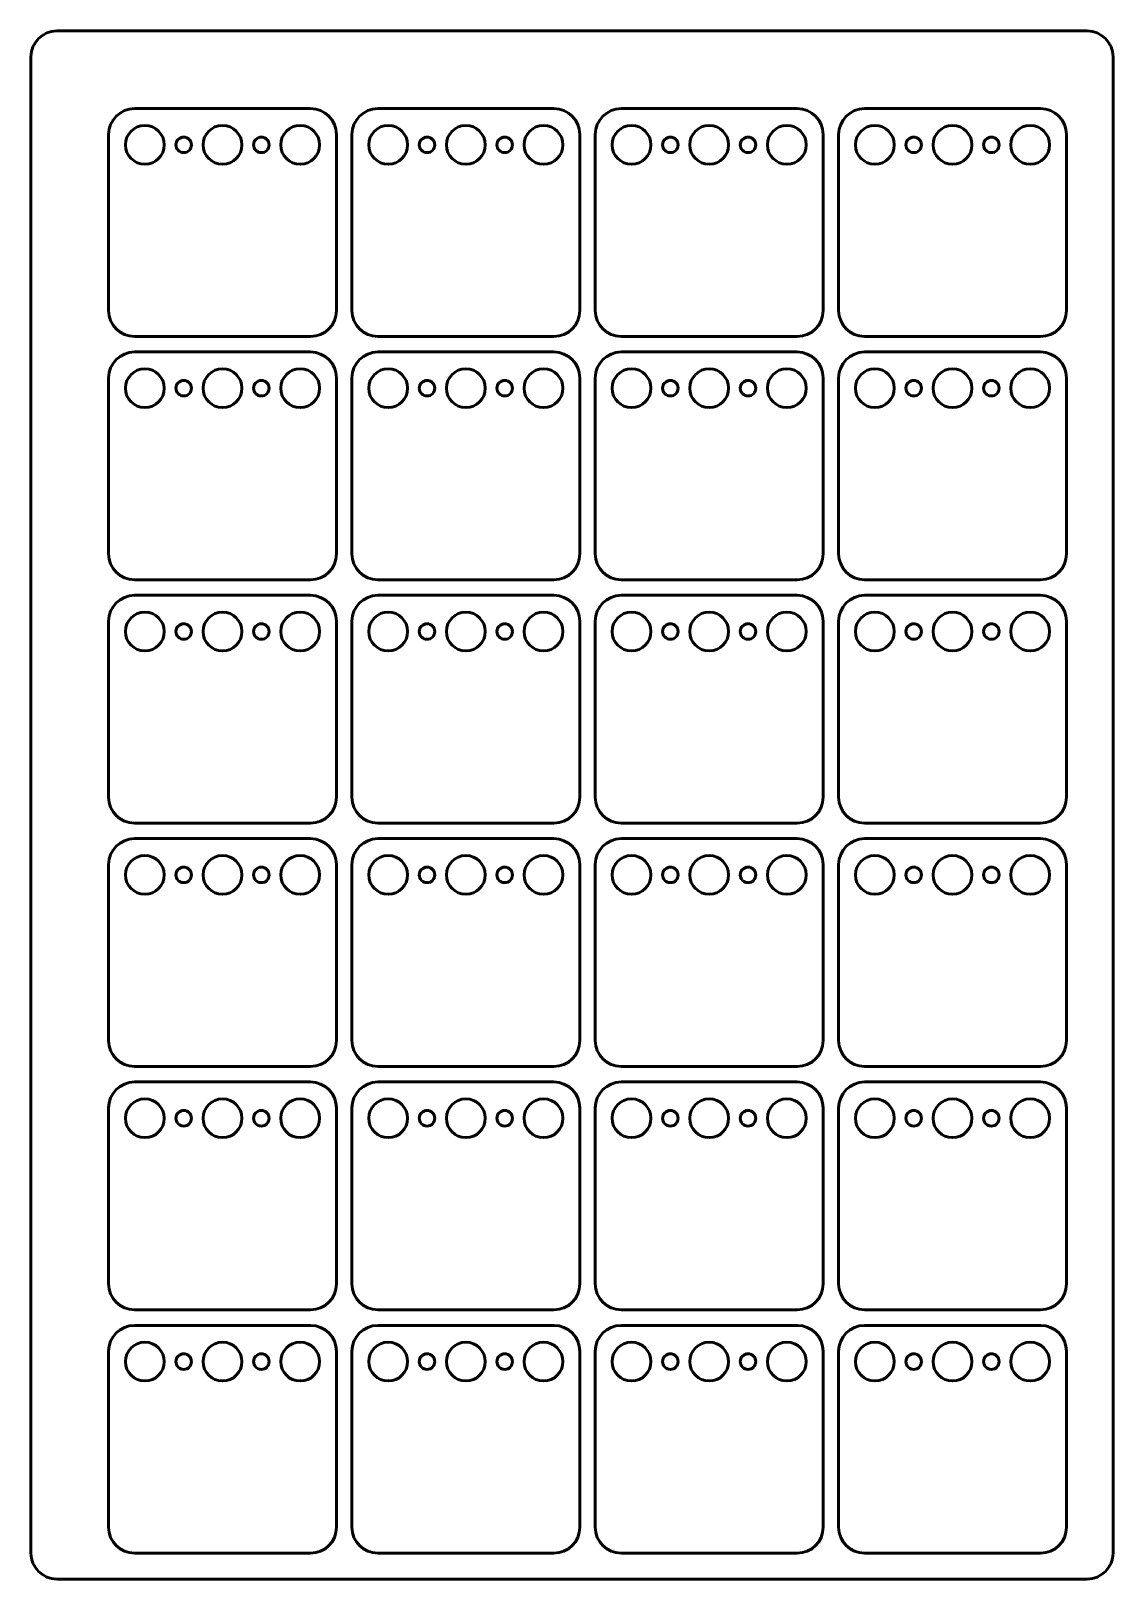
# Model space of a CAD drawing. Header units: centimetres. Extents: x -10.4 to 10.4, y -14.9 to 14.9.
import ezdxf

# ---------------------------------------------------------------- set-up
doc = ezdxf.new("R2010")
doc.units = ezdxf.units.CM
doc.header["$MEASUREMENT"] = 0
doc.layers.add('Layer 1', color=7, linetype='Continuous')

msp = doc.modelspace()

# ---------------------------------------------------------------- linework, layer by layer
at = {"layer": 'Layer 1', "lineweight": 53}
for centre, major_axis in [((-8.24999, 12.74999), (0, 0.37501)), ((-7.5, 12.75), (0, 0.15)), ((-6.74999, 12.74999), (0, 0.37501)), ((-6, 12.75), (0, 0.15)), ((-5.24999, 12.74999), (0, 0.37501)), ((-3.54999, 12.74999), (0, 0.37501)), ((-2.8, 12.75), (0, 0.15)), ((-2.04999, 12.74999), (0, 0.37501)), ((-1.3, 12.75), (0, 0.15)), ((-0.54999, 12.74999), (0, 0.37501)), ((1.15001, 12.74999), (0, 0.37501)), ((1.9, 12.75), (0, 0.15)), ((2.65001, 12.74999), (0, 0.37501)), ((3.4, 12.75), (0, 0.15)), ((4.15001, 12.74999), (0, 0.37501)), ((5.85001, 12.74999), (0, 0.37501)), ((6.6, 12.75), (0, 0.15)), ((7.35001, 12.74999), (0, 0.37501)), ((8.1, 12.75), (0, 0.15)), ((8.85001, 12.74999), (0, 0.37501)), ((-8.24999, 8.04999), (0, 0.37501)), ((-6.74999, 8.04999), (0, 0.37501)), ((-5.24999, 8.04999), (0, 0.37501)), ((-3.54999, 8.04999), (0, 0.37501)), ((-2.04999, 8.04999), (0, 0.37501)), ((-0.54999, 8.04999), (0, 0.37501)), ((1.15001, 8.04999), (0, 0.37501)), ((2.65001, 8.04999), (0, 0.37501)), ((4.15001, 8.04999), (0, 0.37501)), ((5.85001, 8.04999), (0, 0.37501)), ((7.35001, 8.04999), (0, 0.37501)), ((8.85001, 8.04999), (0, 0.37501)), ((-7.5, 8.05), (0, 0.15)), ((-6, 8.05), (0, 0.15)), ((-2.8, 8.05), (0, 0.15)), ((-1.3, 8.05), (0, 0.15)), ((1.9, 8.05), (0, 0.15)), ((3.4, 8.05), (0, 0.15)), ((6.6, 8.05), (0, 0.15)), ((8.1, 8.05), (0, 0.15)), ((-8.24999, 3.34999), (0, 0.37501)), ((-6.74999, 3.34999), (0, 0.37501)), ((-5.24999, 3.34999), (0, 0.37501)), ((-3.54999, 3.34999), (0, 0.37501)), ((-2.04999, 3.34999), (0, 0.37501)), ((-0.54999, 3.34999), (0, 0.37501)), ((1.15001, 3.34999), (0, 0.37501)), ((2.65001, 3.34999), (0, 0.37501)), ((4.15001, 3.34999), (0, 0.37501)), ((5.85001, 3.34999), (0, 0.37501)), ((7.35001, 3.34999), (0, 0.37501)), ((8.85001, 3.34999), (0, 0.37501)), ((-7.5, 3.35), (0, 0.15)), ((-6, 3.35), (0, 0.15)), ((-2.8, 3.35), (0, 0.15)), ((-1.3, 3.35), (0, 0.15)), ((1.9, 3.35), (0, 0.15)), ((3.4, 3.35), (0, 0.15)), ((6.6, 3.35), (0, 0.15)), ((8.1, 3.35), (0, 0.15)), ((-8.24999, -1.35001), (0, 0.37501)), ((-6.74999, -1.35001), (0, 0.37501)), ((-5.24999, -1.35001), (0, 0.37501)), ((-3.54999, -1.35001), (0, 0.37501)), ((-2.04999, -1.35001), (0, 0.37501)), ((-0.54999, -1.35001), (0, 0.37501)), ((1.15001, -1.35001), (0, 0.37501)), ((2.65001, -1.35001), (0, 0.37501)), ((4.15001, -1.35001), (0, 0.37501)), ((5.85001, -1.35001), (0, 0.37501)), ((7.35001, -1.35001), (0, 0.37501)), ((8.85001, -1.35001), (0, 0.37501)), ((-7.5, -1.35), (0, 0.15)), ((-6, -1.35), (0, 0.15)), ((-2.8, -1.35), (0, 0.15)), ((-1.3, -1.35), (0, 0.15)), ((1.9, -1.35), (0, 0.15)), ((3.4, -1.35), (0, 0.15)), ((6.6, -1.35), (0, 0.15)), ((8.1, -1.35), (0, 0.15)), ((-8.24999, -6.05001), (0, 0.37501)), ((-6.74999, -6.05001), (0, 0.37501)), ((-5.24999, -6.05001), (0, 0.37501)), ((-3.54999, -6.05001), (0, 0.37501)), ((-2.04999, -6.05001), (0, 0.37501)), ((-0.54999, -6.05001), (0, 0.37501)), ((1.15001, -6.05001), (0, 0.37501)), ((2.65001, -6.05001), (0, 0.37501)), ((4.15001, -6.05001), (0, 0.37501)), ((5.85001, -6.05001), (0, 0.37501)), ((7.35001, -6.05001), (0, 0.37501)), ((8.85001, -6.05001), (0, 0.37501)), ((-7.5, -6.05), (0, 0.15)), ((-6, -6.05), (0, 0.15)), ((-2.8, -6.05), (0, 0.15)), ((-1.3, -6.05), (0, 0.15)), ((1.9, -6.05), (0, 0.15)), ((3.4, -6.05), (0, 0.15)), ((6.6, -6.05), (0, 0.15)), ((8.1, -6.05), (0, 0.15)), ((-8.24999, -10.75001), (0, 0.37501)), ((-6.74999, -10.75001), (0, 0.37501)), ((-5.24999, -10.75001), (0, 0.37501)), ((-3.54999, -10.75001), (0, 0.37501)), ((-2.04999, -10.75001), (0, 0.37501)), ((-0.54999, -10.75001), (0, 0.37501)), ((1.15001, -10.75001), (0, 0.37501)), ((2.65001, -10.75001), (0, 0.37501)), ((4.15001, -10.75001), (0, 0.37501)), ((5.85001, -10.75001), (0, 0.37501)), ((7.35001, -10.75001), (0, 0.37501)), ((8.85001, -10.75001), (0, 0.37501)), ((-7.5, -10.75), (0, 0.15)), ((-6, -10.75), (0, 0.15)), ((-2.8, -10.75), (0, 0.15)), ((-1.3, -10.75), (0, 0.15)), ((1.9, -10.75), (0, 0.15)), ((3.4, -10.75), (0, 0.15)), ((6.6, -10.75), (0, 0.15)), ((8.1, -10.75), (0, 0.15))]:
    msp.add_ellipse(centre, major_axis=major_axis, ratio=1, dxfattribs=at)
msp.add_open_spline([(-10.45, -14.45), (-10.45, -14.45), (-10.45, 14.45), (-10.45, 14.45), (-10.45, 14.45), (-10.45, 14.72614), (-10.22614, 14.95), (-9.95, 14.95), (-9.95, 14.95), (-9.95, 14.95), (9.95, 14.95), (9.95, 14.95), (9.95, 14.95), (10.22614, 14.95), (10.45, 14.72614), (10.45, 14.45), (10.45, 14.45), (10.45, 14.45), (10.45, -14.45), (10.45, -14.45), (10.45, -14.45), (10.45, -14.72614), (10.22614, -14.95), (9.95, -14.95), (9.95, -14.95), (9.95, -14.95), (-9.95, -14.95), (-9.95, -14.95), (-9.95, -14.95), (-10.22614, -14.95), (-10.45, -14.72614), (-10.45, -14.45)], degree=3, knots=[0, 0, 0, 0, 0.11111111, 0.11111111, 0.11111111, 0.11111111, 0.22222222, 0.22222222, 0.22222222, 0.22222222, 0.33333333, 0.33333333, 0.33333333, 0.33333333, 0.44444444, 0.44444444, 0.44444444, 0.44444444, 0.55555556, 0.55555556, 0.55555556, 0.55555556, 0.66666667, 0.66666667, 0.66666667, 0.66666667, 0.77777778, 0.77777778, 0.77777778, 0.77777778, 1, 1, 1, 1], dxfattribs=at)
at = {"layer": 'Layer 1', "color": 3, "lineweight": 53}
for points in [[(-8.95, 9.55), (-8.95, 9.55), (-8.95, 12.95), (-8.95, 12.95), (-8.95, 12.95), (-8.95, 13.22614), (-8.72614, 13.45), (-8.45, 13.45), (-8.45, 13.45), (-8.45, 13.45), (-5.05, 13.45), (-5.05, 13.45), (-5.05, 13.45), (-4.77386, 13.45), (-4.55, 13.22614), (-4.55, 12.95), (-4.55, 12.95), (-4.55, 12.95), (-4.55, 9.55), (-4.55, 9.55), (-4.55, 9.55), (-4.55, 9.27386), (-4.77386, 9.05), (-5.05, 9.05), (-5.05, 9.05), (-5.05, 9.05), (-8.45, 9.05), (-8.45, 9.05), (-8.45, 9.05), (-8.72614, 9.05), (-8.95, 9.27386), (-8.95, 9.55)], [(-4.25, 9.55), (-4.25, 9.55), (-4.25, 12.95), (-4.25, 12.95), (-4.25, 12.95), (-4.25, 13.22614), (-4.02614, 13.45), (-3.75, 13.45), (-3.75, 13.45), (-3.75, 13.45), (-0.35, 13.45), (-0.35, 13.45), (-0.35, 13.45), (-0.07386, 13.45), (0.15, 13.22614), (0.15, 12.95), (0.15, 12.95), (0.15, 12.95), (0.15, 9.55), (0.15, 9.55), (0.15, 9.55), (0.15, 9.27386), (-0.07386, 9.05), (-0.35, 9.05), (-0.35, 9.05), (-0.35, 9.05), (-3.75, 9.05), (-3.75, 9.05), (-3.75, 9.05), (-4.02614, 9.05), (-4.25, 9.27386), (-4.25, 9.55)], [(0.45, 9.55), (0.45, 9.55), (0.45, 12.95), (0.45, 12.95), (0.45, 12.95), (0.45, 13.22614), (0.67386, 13.45), (0.95, 13.45), (0.95, 13.45), (0.95, 13.45), (4.35, 13.45), (4.35, 13.45), (4.35, 13.45), (4.62614, 13.45), (4.85, 13.22614), (4.85, 12.95), (4.85, 12.95), (4.85, 12.95), (4.85, 9.55), (4.85, 9.55), (4.85, 9.55), (4.85, 9.27386), (4.62614, 9.05), (4.35, 9.05), (4.35, 9.05), (4.35, 9.05), (0.95, 9.05), (0.95, 9.05), (0.95, 9.05), (0.67386, 9.05), (0.45, 9.27386), (0.45, 9.55)], [(5.15, 9.55), (5.15, 9.55), (5.15, 12.95), (5.15, 12.95), (5.15, 12.95), (5.15, 13.22614), (5.37386, 13.45), (5.65, 13.45), (5.65, 13.45), (5.65, 13.45), (9.05, 13.45), (9.05, 13.45), (9.05, 13.45), (9.32614, 13.45), (9.55, 13.22614), (9.55, 12.95), (9.55, 12.95), (9.55, 12.95), (9.55, 9.55), (9.55, 9.55), (9.55, 9.55), (9.55, 9.27386), (9.32614, 9.05), (9.05, 9.05), (9.05, 9.05), (9.05, 9.05), (5.65, 9.05), (5.65, 9.05), (5.65, 9.05), (5.37386, 9.05), (5.15, 9.27386), (5.15, 9.55)], [(-8.95, 4.85), (-8.95, 4.85), (-8.95, 8.25), (-8.95, 8.25), (-8.95, 8.25), (-8.95, 8.52614), (-8.72614, 8.75), (-8.45, 8.75), (-8.45, 8.75), (-8.45, 8.75), (-5.05, 8.75), (-5.05, 8.75), (-5.05, 8.75), (-4.77386, 8.75), (-4.55, 8.52614), (-4.55, 8.25), (-4.55, 8.25), (-4.55, 8.25), (-4.55, 4.85), (-4.55, 4.85), (-4.55, 4.85), (-4.55, 4.57386), (-4.77386, 4.35), (-5.05, 4.35), (-5.05, 4.35), (-5.05, 4.35), (-8.45, 4.35), (-8.45, 4.35), (-8.45, 4.35), (-8.72614, 4.35), (-8.95, 4.57386), (-8.95, 4.85)], [(-4.25, 4.85), (-4.25, 4.85), (-4.25, 8.25), (-4.25, 8.25), (-4.25, 8.25), (-4.25, 8.52614), (-4.02614, 8.75), (-3.75, 8.75), (-3.75, 8.75), (-3.75, 8.75), (-0.35, 8.75), (-0.35, 8.75), (-0.35, 8.75), (-0.07386, 8.75), (0.15, 8.52614), (0.15, 8.25), (0.15, 8.25), (0.15, 8.25), (0.15, 4.85), (0.15, 4.85), (0.15, 4.85), (0.15, 4.57386), (-0.07386, 4.35), (-0.35, 4.35), (-0.35, 4.35), (-0.35, 4.35), (-3.75, 4.35), (-3.75, 4.35), (-3.75, 4.35), (-4.02614, 4.35), (-4.25, 4.57386), (-4.25, 4.85)], [(0.45, 4.85), (0.45, 4.85), (0.45, 8.25), (0.45, 8.25), (0.45, 8.25), (0.45, 8.52614), (0.67386, 8.75), (0.95, 8.75), (0.95, 8.75), (0.95, 8.75), (4.35, 8.75), (4.35, 8.75), (4.35, 8.75), (4.62614, 8.75), (4.85, 8.52614), (4.85, 8.25), (4.85, 8.25), (4.85, 8.25), (4.85, 4.85), (4.85, 4.85), (4.85, 4.85), (4.85, 4.57386), (4.62614, 4.35), (4.35, 4.35), (4.35, 4.35), (4.35, 4.35), (0.95, 4.35), (0.95, 4.35), (0.95, 4.35), (0.67386, 4.35), (0.45, 4.57386), (0.45, 4.85)], [(5.15, 4.85), (5.15, 4.85), (5.15, 8.25), (5.15, 8.25), (5.15, 8.25), (5.15, 8.52614), (5.37386, 8.75), (5.65, 8.75), (5.65, 8.75), (5.65, 8.75), (9.05, 8.75), (9.05, 8.75), (9.05, 8.75), (9.32614, 8.75), (9.55, 8.52614), (9.55, 8.25), (9.55, 8.25), (9.55, 8.25), (9.55, 4.85), (9.55, 4.85), (9.55, 4.85), (9.55, 4.57386), (9.32614, 4.35), (9.05, 4.35), (9.05, 4.35), (9.05, 4.35), (5.65, 4.35), (5.65, 4.35), (5.65, 4.35), (5.37386, 4.35), (5.15, 4.57386), (5.15, 4.85)], [(-8.95, 0.15), (-8.95, 0.15), (-8.95, 3.55), (-8.95, 3.55), (-8.95, 3.55), (-8.95, 3.82614), (-8.72614, 4.05), (-8.45, 4.05), (-8.45, 4.05), (-8.45, 4.05), (-5.05, 4.05), (-5.05, 4.05), (-5.05, 4.05), (-4.77386, 4.05), (-4.55, 3.82614), (-4.55, 3.55), (-4.55, 3.55), (-4.55, 3.55), (-4.55, 0.15), (-4.55, 0.15), (-4.55, 0.15), (-4.55, -0.12614), (-4.77386, -0.35), (-5.05, -0.35), (-5.05, -0.35), (-5.05, -0.35), (-8.45, -0.35), (-8.45, -0.35), (-8.45, -0.35), (-8.72614, -0.35), (-8.95, -0.12614), (-8.95, 0.15)], [(-4.25, 0.15), (-4.25, 0.15), (-4.25, 3.55), (-4.25, 3.55), (-4.25, 3.55), (-4.25, 3.82614), (-4.02614, 4.05), (-3.75, 4.05), (-3.75, 4.05), (-3.75, 4.05), (-0.35, 4.05), (-0.35, 4.05), (-0.35, 4.05), (-0.07386, 4.05), (0.15, 3.82614), (0.15, 3.55), (0.15, 3.55), (0.15, 3.55), (0.15, 0.15), (0.15, 0.15), (0.15, 0.15), (0.15, -0.12614), (-0.07386, -0.35), (-0.35, -0.35), (-0.35, -0.35), (-0.35, -0.35), (-3.75, -0.35), (-3.75, -0.35), (-3.75, -0.35), (-4.02614, -0.35), (-4.25, -0.12614), (-4.25, 0.15)], [(0.45, 0.15), (0.45, 0.15), (0.45, 3.55), (0.45, 3.55), (0.45, 3.55), (0.45, 3.82614), (0.67386, 4.05), (0.95, 4.05), (0.95, 4.05), (0.95, 4.05), (4.35, 4.05), (4.35, 4.05), (4.35, 4.05), (4.62614, 4.05), (4.85, 3.82614), (4.85, 3.55), (4.85, 3.55), (4.85, 3.55), (4.85, 0.15), (4.85, 0.15), (4.85, 0.15), (4.85, -0.12614), (4.62614, -0.35), (4.35, -0.35), (4.35, -0.35), (4.35, -0.35), (0.95, -0.35), (0.95, -0.35), (0.95, -0.35), (0.67386, -0.35), (0.45, -0.12614), (0.45, 0.15)], [(5.15, 0.15), (5.15, 0.15), (5.15, 3.55), (5.15, 3.55), (5.15, 3.55), (5.15, 3.82614), (5.37386, 4.05), (5.65, 4.05), (5.65, 4.05), (5.65, 4.05), (9.05, 4.05), (9.05, 4.05), (9.05, 4.05), (9.32614, 4.05), (9.55, 3.82614), (9.55, 3.55), (9.55, 3.55), (9.55, 3.55), (9.55, 0.15), (9.55, 0.15), (9.55, 0.15), (9.55, -0.12614), (9.32614, -0.35), (9.05, -0.35), (9.05, -0.35), (9.05, -0.35), (5.65, -0.35), (5.65, -0.35), (5.65, -0.35), (5.37386, -0.35), (5.15, -0.12614), (5.15, 0.15)], [(-8.95, -4.55), (-8.95, -4.55), (-8.95, -1.15), (-8.95, -1.15), (-8.95, -1.15), (-8.95, -0.87386), (-8.72614, -0.65), (-8.45, -0.65), (-8.45, -0.65), (-8.45, -0.65), (-5.05, -0.65), (-5.05, -0.65), (-5.05, -0.65), (-4.77386, -0.65), (-4.55, -0.87386), (-4.55, -1.15), (-4.55, -1.15), (-4.55, -1.15), (-4.55, -4.55), (-4.55, -4.55), (-4.55, -4.55), (-4.55, -4.82614), (-4.77386, -5.05), (-5.05, -5.05), (-5.05, -5.05), (-5.05, -5.05), (-8.45, -5.05), (-8.45, -5.05), (-8.45, -5.05), (-8.72614, -5.05), (-8.95, -4.82614), (-8.95, -4.55)], [(-4.25, -4.55), (-4.25, -4.55), (-4.25, -1.15), (-4.25, -1.15), (-4.25, -1.15), (-4.25, -0.87386), (-4.02614, -0.65), (-3.75, -0.65), (-3.75, -0.65), (-3.75, -0.65), (-0.35, -0.65), (-0.35, -0.65), (-0.35, -0.65), (-0.07386, -0.65), (0.15, -0.87386), (0.15, -1.15), (0.15, -1.15), (0.15, -1.15), (0.15, -4.55), (0.15, -4.55), (0.15, -4.55), (0.15, -4.82614), (-0.07386, -5.05), (-0.35, -5.05), (-0.35, -5.05), (-0.35, -5.05), (-3.75, -5.05), (-3.75, -5.05), (-3.75, -5.05), (-4.02614, -5.05), (-4.25, -4.82614), (-4.25, -4.55)], [(0.45, -4.55), (0.45, -4.55), (0.45, -1.15), (0.45, -1.15), (0.45, -1.15), (0.45, -0.87386), (0.67386, -0.65), (0.95, -0.65), (0.95, -0.65), (0.95, -0.65), (4.35, -0.65), (4.35, -0.65), (4.35, -0.65), (4.62614, -0.65), (4.85, -0.87386), (4.85, -1.15), (4.85, -1.15), (4.85, -1.15), (4.85, -4.55), (4.85, -4.55), (4.85, -4.55), (4.85, -4.82614), (4.62614, -5.05), (4.35, -5.05), (4.35, -5.05), (4.35, -5.05), (0.95, -5.05), (0.95, -5.05), (0.95, -5.05), (0.67386, -5.05), (0.45, -4.82614), (0.45, -4.55)], [(5.15, -4.55), (5.15, -4.55), (5.15, -1.15), (5.15, -1.15), (5.15, -1.15), (5.15, -0.87386), (5.37386, -0.65), (5.65, -0.65), (5.65, -0.65), (5.65, -0.65), (9.05, -0.65), (9.05, -0.65), (9.05, -0.65), (9.32614, -0.65), (9.55, -0.87386), (9.55, -1.15), (9.55, -1.15), (9.55, -1.15), (9.55, -4.55), (9.55, -4.55), (9.55, -4.55), (9.55, -4.82614), (9.32614, -5.05), (9.05, -5.05), (9.05, -5.05), (9.05, -5.05), (5.65, -5.05), (5.65, -5.05), (5.65, -5.05), (5.37386, -5.05), (5.15, -4.82614), (5.15, -4.55)], [(-8.95, -9.25), (-8.95, -9.25), (-8.95, -5.85), (-8.95, -5.85), (-8.95, -5.85), (-8.95, -5.57386), (-8.72614, -5.35), (-8.45, -5.35), (-8.45, -5.35), (-8.45, -5.35), (-5.05, -5.35), (-5.05, -5.35), (-5.05, -5.35), (-4.77386, -5.35), (-4.55, -5.57386), (-4.55, -5.85), (-4.55, -5.85), (-4.55, -5.85), (-4.55, -9.25), (-4.55, -9.25), (-4.55, -9.25), (-4.55, -9.52614), (-4.77386, -9.75), (-5.05, -9.75), (-5.05, -9.75), (-5.05, -9.75), (-8.45, -9.75), (-8.45, -9.75), (-8.45, -9.75), (-8.72614, -9.75), (-8.95, -9.52614), (-8.95, -9.25)], [(-4.25, -9.25), (-4.25, -9.25), (-4.25, -5.85), (-4.25, -5.85), (-4.25, -5.85), (-4.25, -5.57386), (-4.02614, -5.35), (-3.75, -5.35), (-3.75, -5.35), (-3.75, -5.35), (-0.35, -5.35), (-0.35, -5.35), (-0.35, -5.35), (-0.07386, -5.35), (0.15, -5.57386), (0.15, -5.85), (0.15, -5.85), (0.15, -5.85), (0.15, -9.25), (0.15, -9.25), (0.15, -9.25), (0.15, -9.52614), (-0.07386, -9.75), (-0.35, -9.75), (-0.35, -9.75), (-0.35, -9.75), (-3.75, -9.75), (-3.75, -9.75), (-3.75, -9.75), (-4.02614, -9.75), (-4.25, -9.52614), (-4.25, -9.25)], [(0.45, -9.25), (0.45, -9.25), (0.45, -5.85), (0.45, -5.85), (0.45, -5.85), (0.45, -5.57386), (0.67386, -5.35), (0.95, -5.35), (0.95, -5.35), (0.95, -5.35), (4.35, -5.35), (4.35, -5.35), (4.35, -5.35), (4.62614, -5.35), (4.85, -5.57386), (4.85, -5.85), (4.85, -5.85), (4.85, -5.85), (4.85, -9.25), (4.85, -9.25), (4.85, -9.25), (4.85, -9.52614), (4.62614, -9.75), (4.35, -9.75), (4.35, -9.75), (4.35, -9.75), (0.95, -9.75), (0.95, -9.75), (0.95, -9.75), (0.67386, -9.75), (0.45, -9.52614), (0.45, -9.25)], [(5.15, -9.25), (5.15, -9.25), (5.15, -5.85), (5.15, -5.85), (5.15, -5.85), (5.15, -5.57386), (5.37386, -5.35), (5.65, -5.35), (5.65, -5.35), (5.65, -5.35), (9.05, -5.35), (9.05, -5.35), (9.05, -5.35), (9.32614, -5.35), (9.55, -5.57386), (9.55, -5.85), (9.55, -5.85), (9.55, -5.85), (9.55, -9.25), (9.55, -9.25), (9.55, -9.25), (9.55, -9.52614), (9.32614, -9.75), (9.05, -9.75), (9.05, -9.75), (9.05, -9.75), (5.65, -9.75), (5.65, -9.75), (5.65, -9.75), (5.37386, -9.75), (5.15, -9.52614), (5.15, -9.25)], [(-8.95, -13.95), (-8.95, -13.95), (-8.95, -10.55), (-8.95, -10.55), (-8.95, -10.55), (-8.95, -10.27386), (-8.72614, -10.05), (-8.45, -10.05), (-8.45, -10.05), (-8.45, -10.05), (-5.05, -10.05), (-5.05, -10.05), (-5.05, -10.05), (-4.77386, -10.05), (-4.55, -10.27386), (-4.55, -10.55), (-4.55, -10.55), (-4.55, -10.55), (-4.55, -13.95), (-4.55, -13.95), (-4.55, -13.95), (-4.55, -14.22614), (-4.77386, -14.45), (-5.05, -14.45), (-5.05, -14.45), (-5.05, -14.45), (-8.45, -14.45), (-8.45, -14.45), (-8.45, -14.45), (-8.72614, -14.45), (-8.95, -14.22614), (-8.95, -13.95)], [(-4.25, -13.95), (-4.25, -13.95), (-4.25, -10.55), (-4.25, -10.55), (-4.25, -10.55), (-4.25, -10.27386), (-4.02614, -10.05), (-3.75, -10.05), (-3.75, -10.05), (-3.75, -10.05), (-0.35, -10.05), (-0.35, -10.05), (-0.35, -10.05), (-0.07386, -10.05), (0.15, -10.27386), (0.15, -10.55), (0.15, -10.55), (0.15, -10.55), (0.15, -13.95), (0.15, -13.95), (0.15, -13.95), (0.15, -14.22614), (-0.07386, -14.45), (-0.35, -14.45), (-0.35, -14.45), (-0.35, -14.45), (-3.75, -14.45), (-3.75, -14.45), (-3.75, -14.45), (-4.02614, -14.45), (-4.25, -14.22614), (-4.25, -13.95)], [(0.45, -13.95), (0.45, -13.95), (0.45, -10.55), (0.45, -10.55), (0.45, -10.55), (0.45, -10.27386), (0.67386, -10.05), (0.95, -10.05), (0.95, -10.05), (0.95, -10.05), (4.35, -10.05), (4.35, -10.05), (4.35, -10.05), (4.62614, -10.05), (4.85, -10.27386), (4.85, -10.55), (4.85, -10.55), (4.85, -10.55), (4.85, -13.95), (4.85, -13.95), (4.85, -13.95), (4.85, -14.22614), (4.62614, -14.45), (4.35, -14.45), (4.35, -14.45), (4.35, -14.45), (0.95, -14.45), (0.95, -14.45), (0.95, -14.45), (0.67386, -14.45), (0.45, -14.22614), (0.45, -13.95)], [(5.15, -13.95), (5.15, -13.95), (5.15, -10.55), (5.15, -10.55), (5.15, -10.55), (5.15, -10.27386), (5.37386, -10.05), (5.65, -10.05), (5.65, -10.05), (5.65, -10.05), (9.05, -10.05), (9.05, -10.05), (9.05, -10.05), (9.32614, -10.05), (9.55, -10.27386), (9.55, -10.55), (9.55, -10.55), (9.55, -10.55), (9.55, -13.95), (9.55, -13.95), (9.55, -13.95), (9.55, -14.22614), (9.32614, -14.45), (9.05, -14.45), (9.05, -14.45), (9.05, -14.45), (5.65, -14.45), (5.65, -14.45), (5.65, -14.45), (5.37386, -14.45), (5.15, -14.22614), (5.15, -13.95)]]:
    msp.add_open_spline(points, degree=3, knots=[0, 0, 0, 0, 0.11111111, 0.11111111, 0.11111111, 0.11111111, 0.22222222, 0.22222222, 0.22222222, 0.22222222, 0.33333333, 0.33333333, 0.33333333, 0.33333333, 0.44444444, 0.44444444, 0.44444444, 0.44444444, 0.55555556, 0.55555556, 0.55555556, 0.55555556, 0.66666667, 0.66666667, 0.66666667, 0.66666667, 0.77777778, 0.77777778, 0.77777778, 0.77777778, 1, 1, 1, 1], dxfattribs=at)

doc.saveas('drawing.dxf')
